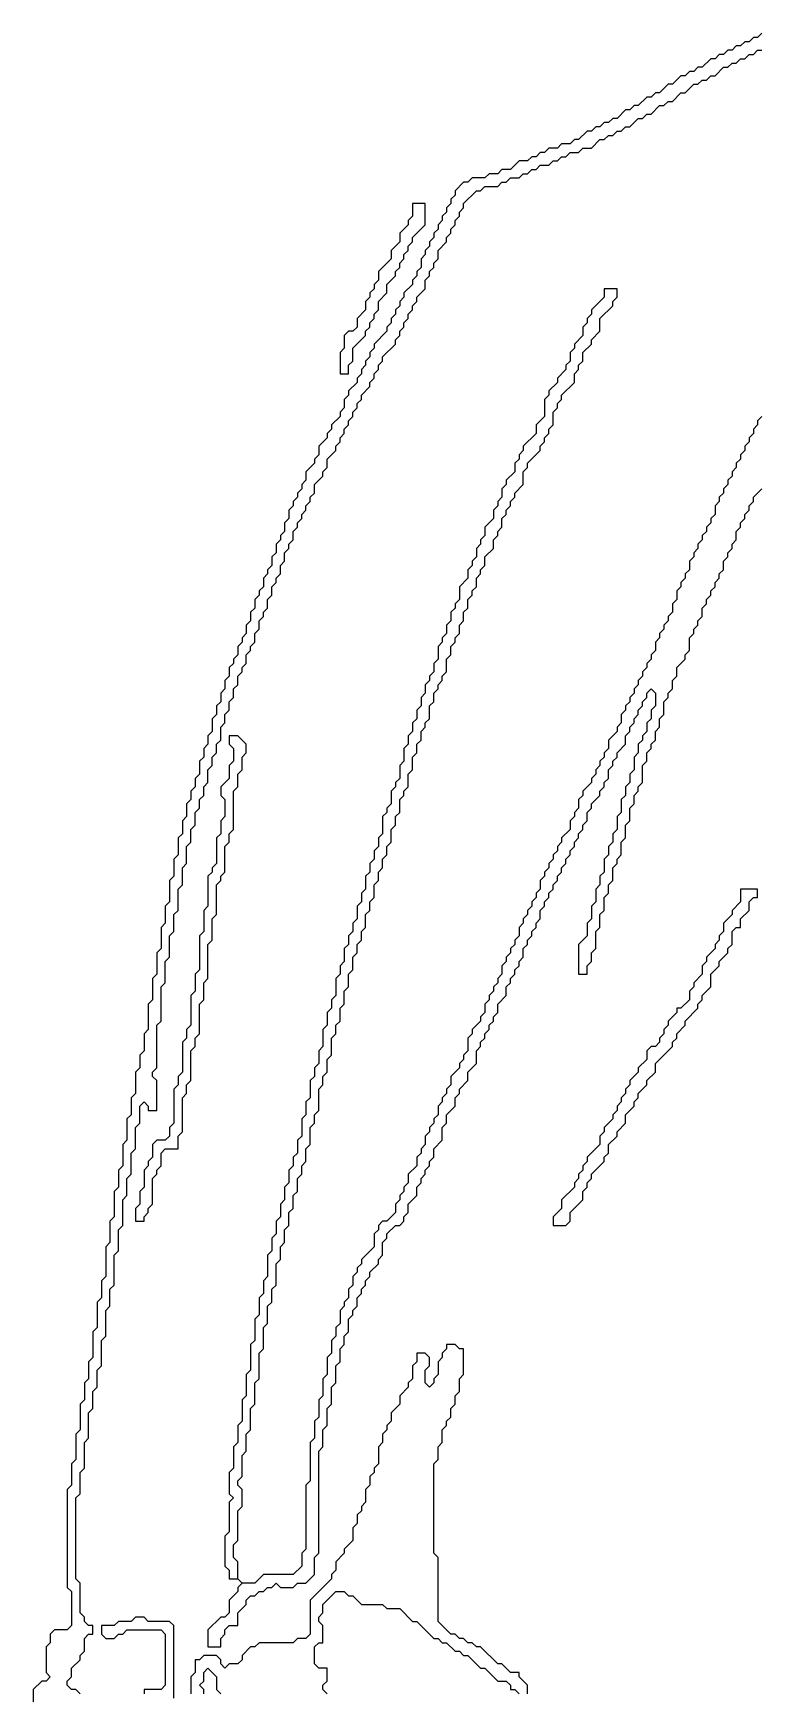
# Model space of a CAD drawing. Header units: metres. Extents: x 0 to 100, y 0 to 129.
# Drawn here: x 40.3 to 44.56, y 67.55 to 77.3 of the extents above; entities that cross this region are included whole.
import ezdxf

# ---------------------------------------------------------------- set-up
doc = ezdxf.new("R2010")
doc.units = ezdxf.units.M

msp = doc.modelspace()

# ---------------------------------------------------------------- linework, layer by layer
for points in [[(44.575, 77.3), (44.55, 77.275), (44.525, 77.275), (44.5, 77.25), (44.475, 77.25), (44.45, 77.225), (44.425, 77.225), (44.4, 77.2), (44.375, 77.2), (44.35, 77.175), (44.325, 77.175), (44.3, 77.15), (44.275, 77.15), (44.225, 77.1), (44.2, 77.1), (44.175, 77.075), (44.15, 77.075), (44.125, 77.05), (44.1, 77.05), (44.05, 77), (44.025, 77), (43.975, 76.95), (43.95, 76.95), (43.925, 76.925), (43.9, 76.925), (43.85, 76.875), (43.825, 76.875), (43.8, 76.85), (43.775, 76.85), (43.725, 76.8), (43.7, 76.8), (43.675, 76.775), (43.65, 76.775), (43.625, 76.75), (43.6, 76.75), (43.575, 76.725), (43.55, 76.725), (43.5, 76.675), (43.475, 76.675), (43.45, 76.65), (43.4, 76.65), (43.375, 76.625), (43.325, 76.625), (43.3, 76.6), (43.275, 76.6), (43.25, 76.575), (43.225, 76.575), (43.2, 76.55), (43.15, 76.55), (43.1, 76.5), (43.05, 76.5), (43.025, 76.475), (42.975, 76.475), (42.95, 76.45), (42.875, 76.45), (42.85, 76.425), (42.825, 76.425), (42.775, 76.375), (42.775, 76.35), (42.75, 76.325), (42.75, 76.3), (42.725, 76.275), (42.725, 76.25), (42.7, 76.225), (42.7, 76.2), (42.675, 76.175), (42.675, 76.15), (42.65, 76.125), (42.65, 76.1), (42.625, 76.075), (42.625, 76.05), (42.6, 76.025), (42.6, 76), (42.575, 75.975), (42.575, 75.925), (42.55, 75.9), (42.55, 75.875), (42.525, 75.85), (42.525, 75.825), (42.475, 75.775), (42.475, 75.75), (42.45, 75.725), (42.45, 75.7), (42.425, 75.675), (42.425, 75.65), (42.4, 75.625), (42.4, 75.6), (42.375, 75.575), (42.375, 75.55), (42.3, 75.475), (42.3, 75.45), (42.275, 75.425), (42.275, 75.4), (42.25, 75.375), (42.25, 75.35), (42.225, 75.325), (42.225, 75.3), (42.2, 75.275), (42.2, 75.25), (42.15, 75.2), (42.15, 75.175), (42.125, 75.15), (42.125, 75.1), (42.1, 75.075), (42.1, 75.05), (42.05, 75), (42.05, 74.975), (42.025, 74.95), (42.025, 74.925), (41.975, 74.875), (41.975, 74.825), (41.95, 74.8), (41.95, 74.775), (41.9, 74.725), (41.9, 74.675), (41.875, 74.65), (41.875, 74.625), (41.85, 74.6), (41.85, 74.575), (41.825, 74.55), (41.825, 74.525), (41.8, 74.5), (41.8, 74.45), (41.775, 74.425), (41.775, 74.375), (41.75, 74.35), (41.75, 74.325), (41.725, 74.3), (41.725, 74.25), (41.7, 74.225), (41.7, 74.175), (41.675, 74.15), (41.675, 74.125), (41.65, 74.1), (41.65, 74.05), (41.625, 74.025), (41.625, 74), (41.6, 73.975), (41.6, 73.925), (41.575, 73.9), (41.575, 73.85), (41.55, 73.825), (41.55, 73.775), (41.525, 73.75), (41.525, 73.725), (41.5, 73.7), (41.5, 73.65), (41.475, 73.625), (41.475, 73.6), (41.45, 73.575), (41.45, 73.525), (41.425, 73.5), (41.425, 73.45), (41.4, 73.425), (41.4, 73.375), (41.375, 73.35), (41.375, 73.3), (41.35, 73.275), (41.35, 73.2), (41.325, 73.175), (41.325, 73.125), (41.3, 73.1), (41.3, 73.05), (41.275, 73.025), (41.275, 72.95), (41.25, 72.925), (41.25, 72.875), (41.225, 72.85), (41.225, 72.8), (41.2, 72.775), (41.2, 72.7), (41.175, 72.675), (41.175, 72.6), (41.15, 72.575), (41.15, 72.475), (41.125, 72.45), (41.125, 72.35), (41.1, 72.325), (41.1, 72.2), (41.075, 72.175), (41.075, 72.075), (41.05, 72.05), (41.05, 71.925), (41.025, 71.9), (41.025, 71.775), (41, 71.75), (41, 71.625), (40.975, 71.6), (40.975, 71.45), (40.95, 71.425), (40.95, 71.325), (40.925, 71.3), (40.925, 71.225), (40.9, 71.2), (40.9, 71.075), (40.875, 71.05), (40.875, 70.95), (40.85, 70.925), (40.85, 70.8), (40.825, 70.775), (40.825, 70.65), (40.8, 70.625), (40.8, 70.525), (40.775, 70.5), (40.775, 70.35), (40.75, 70.325), (40.75, 70.2), (40.725, 70.175), (40.725, 70), (40.7, 69.975), (40.7, 69.875), (40.675, 69.85), (40.675, 69.7), (40.65, 69.675), (40.65, 69.525), (40.625, 69.5), (40.625, 69.4), (40.6, 69.375), (40.6, 69.275), (40.575, 69.25), (40.575, 69.1), (40.55, 69.075), (40.55, 68.925), (40.525, 68.9), (40.525, 68.775), (40.5, 68.75), (40.5, 68.175), (40.525, 68.15), (40.525, 67.95), (40.5, 67.925), (40.425, 67.925), (40.4, 67.9), (40.4, 67.85), (40.375, 67.825), (40.375, 67.675), (40.4, 67.65), (40.375, 67.625), (40.35, 67.625), (40.3, 67.575), (40.3, 67.475)], [(40.575, 67.55), (40.55, 67.575), (40.525, 67.575), (40.5, 67.6), (40.5, 67.625), (40.525, 67.65), (40.525, 67.7), (40.575, 67.75), (40.575, 67.775), (40.6, 67.8), (40.6, 67.875), (40.625, 67.9), (40.65, 67.9), (40.65, 67.95), (40.625, 67.95), (40.6, 67.975), (40.6, 68), (40.575, 68.025), (40.575, 68.2), (40.55, 68.225), (40.55, 68.7), (40.575, 68.725), (40.575, 68.85), (40.6, 68.875), (40.6, 69.025), (40.625, 69.05), (40.625, 69.2), (40.65, 69.225), (40.65, 69.325), (40.675, 69.35), (40.675, 69.45), (40.7, 69.475), (40.7, 69.625), (40.725, 69.65), (40.725, 69.8), (40.75, 69.825), (40.75, 69.925), (40.775, 69.95), (40.775, 70.125), (40.8, 70.15), (40.8, 70.275), (40.825, 70.3), (40.825, 70.45), (40.85, 70.475), (40.85, 70.575), (40.875, 70.6), (40.875, 70.725), (40.9, 70.75), (40.9, 70.875), (40.925, 70.9), (40.925, 71), (40.95, 71.025), (40.975, 71), (40.975, 70.975), (41.025, 70.975), (41.025, 71.15), (41, 71.175), (41, 71.2), (41.025, 71.225), (41.025, 71.475), (41.05, 71.5), (41.05, 71.7), (41.075, 71.725), (41.075, 71.85), (41.1, 71.875), (41.1, 72), (41.125, 72.025), (41.125, 72.125), (41.15, 72.15), (41.15, 72.275), (41.175, 72.3), (41.175, 72.4), (41.2, 72.425), (41.2, 72.525), (41.225, 72.55), (41.225, 72.625), (41.25, 72.65), (41.25, 72.725), (41.275, 72.75), (41.275, 72.8), (41.3, 72.825), (41.3, 72.875), (41.325, 72.9), (41.325, 72.975), (41.35, 73), (41.35, 73.05), (41.375, 73.075), (41.375, 73.125), (41.4, 73.15), (41.4, 73.225), (41.425, 73.25), (41.425, 73.3), (41.45, 73.325), (41.45, 73.375), (41.475, 73.4), (41.475, 73.45), (41.5, 73.475), (41.5, 73.525), (41.525, 73.55), (41.525, 73.575), (41.55, 73.6), (41.55, 73.65), (41.575, 73.675), (41.575, 73.7), (41.6, 73.725), (41.6, 73.775), (41.625, 73.8), (41.625, 73.85), (41.65, 73.875), (41.65, 73.9), (41.675, 73.925), (41.675, 73.975), (41.7, 74), (41.7, 74.05), (41.725, 74.075), (41.725, 74.1), (41.75, 74.125), (41.75, 74.175), (41.775, 74.2), (41.775, 74.25), (41.8, 74.275), (41.8, 74.3), (41.825, 74.325), (41.825, 74.375), (41.85, 74.4), (41.85, 74.425), (41.875, 74.45), (41.875, 74.475), (41.9, 74.5), (41.9, 74.525), (41.925, 74.55), (41.925, 74.575), (41.95, 74.6), (41.95, 74.65), (42, 74.7), (42, 74.725), (42.025, 74.75), (42.025, 74.8), (42.075, 74.85), (42.075, 74.875), (42.1, 74.9), (42.1, 74.925), (42.125, 74.95), (42.125, 74.975), (42.15, 75), (42.15, 75.025), (42.175, 75.05), (42.175, 75.075), (42.2, 75.1), (42.2, 75.125), (42.225, 75.15), (42.225, 75.175), (42.275, 75.225), (42.275, 75.25), (42.3, 75.275), (42.3, 75.3), (42.325, 75.325), (42.325, 75.35), (42.35, 75.375), (42.35, 75.4), (42.425, 75.475), (42.425, 75.5), (42.45, 75.525), (42.45, 75.55), (42.475, 75.575), (42.475, 75.6), (42.5, 75.625), (42.5, 75.65), (42.525, 75.675), (42.525, 75.7), (42.55, 75.725), (42.55, 75.75), (42.6, 75.8), (42.6, 75.85), (42.625, 75.875), (42.625, 75.9), (42.65, 75.925), (42.65, 75.95), (42.675, 75.975), (42.675, 76.025), (42.725, 76.075), (42.725, 76.1), (42.75, 76.125), (42.75, 76.15), (42.775, 76.175), (42.775, 76.2), (42.8, 76.225), (42.8, 76.25), (42.825, 76.275), (42.825, 76.3), (42.9, 76.375), (42.925, 76.375), (42.95, 76.4), (43.025, 76.4), (43.05, 76.425), (43.075, 76.425), (43.1, 76.45), (43.15, 76.45), (43.175, 76.475), (43.2, 76.475), (43.225, 76.5), (43.25, 76.5), (43.275, 76.525), (43.325, 76.525), (43.35, 76.55), (43.375, 76.55), (43.4, 76.575), (43.425, 76.575), (43.45, 76.6), (43.5, 76.6), (43.525, 76.625), (43.575, 76.625), (43.625, 76.675), (43.65, 76.675), (43.675, 76.7), (43.7, 76.7), (43.725, 76.725), (43.75, 76.725), (43.775, 76.75), (43.8, 76.75), (43.85, 76.8), (43.875, 76.8), (43.9, 76.825), (43.925, 76.825), (43.975, 76.875), (44, 76.875), (44.025, 76.9), (44.05, 76.9), (44.1, 76.95), (44.125, 76.95), (44.175, 77), (44.2, 77), (44.225, 77.025), (44.25, 77.025), (44.275, 77.05), (44.3, 77.05), (44.35, 77.1), (44.375, 77.1), (44.4, 77.125), (44.425, 77.125), (44.45, 77.15), (44.475, 77.15), (44.5, 77.175), (44.525, 77.175), (44.55, 77.2), (44.575, 77.2)], [(42.525, 76.3), (42.525, 76.225), (42.5, 76.2), (42.5, 76.175), (42.45, 76.125), (42.45, 76.075), (42.4, 76.025), (42.4, 75.975), (42.325, 75.9), (42.325, 75.85), (42.3, 75.825), (42.3, 75.8), (42.275, 75.775), (42.275, 75.75), (42.25, 75.725), (42.25, 75.675), (42.2, 75.625), (42.2, 75.575), (42.175, 75.55), (42.15, 75.55), (42.125, 75.525), (42.125, 75.45), (42.1, 75.425), (42.1, 75.3), (42.15, 75.3), (42.15, 75.35), (42.175, 75.375), (42.175, 75.45), (42.25, 75.525), (42.25, 75.55), (42.275, 75.575), (42.275, 75.6), (42.3, 75.625), (42.3, 75.65), (42.325, 75.675), (42.325, 75.725), (42.375, 75.775), (42.375, 75.825), (42.425, 75.875), (42.425, 75.9), (42.45, 75.925), (42.45, 75.95), (42.475, 75.975), (42.475, 76), (42.5, 76.025), (42.5, 76.05), (42.525, 76.075), (42.525, 76.1), (42.6, 76.175), (42.6, 76.3), (42.525, 76.3)], [(44.575, 75.05), (44.55, 75.025), (44.55, 75), (44.525, 74.975), (44.525, 74.95), (44.5, 74.925), (44.5, 74.9), (44.475, 74.875), (44.475, 74.85), (44.45, 74.825), (44.45, 74.8), (44.425, 74.775), (44.425, 74.75), (44.4, 74.725), (44.4, 74.7), (44.375, 74.675), (44.375, 74.65), (44.35, 74.625), (44.35, 74.6), (44.325, 74.575), (44.325, 74.55), (44.3, 74.525), (44.3, 74.475), (44.275, 74.45), (44.275, 74.425), (44.25, 74.4), (44.25, 74.375), (44.225, 74.35), (44.225, 74.325), (44.2, 74.3), (44.2, 74.275), (44.175, 74.25), (44.175, 74.225), (44.15, 74.2), (44.15, 74.15), (44.125, 74.125), (44.125, 74.1), (44.1, 74.075), (44.1, 74.05), (44.075, 74.025), (44.075, 73.975), (44.05, 73.95), (44.05, 73.9), (44.025, 73.875), (44.025, 73.85), (44, 73.825), (44, 73.8), (43.975, 73.775), (43.975, 73.75), (43.95, 73.725), (43.95, 73.675), (43.925, 73.65), (43.925, 73.625), (43.9, 73.6), (43.9, 73.575), (43.875, 73.55), (43.875, 73.525), (43.85, 73.5), (43.85, 73.475), (43.825, 73.45), (43.825, 73.425), (43.8, 73.4), (43.8, 73.375), (43.775, 73.35), (43.775, 73.325), (43.75, 73.3), (43.75, 73.25), (43.725, 73.225), (43.725, 73.2), (43.675, 73.15), (43.675, 73.1), (43.65, 73.075), (43.65, 73.05), (43.625, 73.025), (43.625, 73), (43.6, 72.975), (43.6, 72.95), (43.575, 72.925), (43.575, 72.9), (43.525, 72.85), (43.525, 72.825), (43.5, 72.8), (43.5, 72.75), (43.475, 72.725), (43.475, 72.7), (43.45, 72.675), (43.45, 72.625), (43.4, 72.575), (43.4, 72.55), (43.375, 72.525), (43.375, 72.5), (43.35, 72.475), (43.35, 72.45), (43.325, 72.425), (43.325, 72.4), (43.3, 72.375), (43.3, 72.35), (43.275, 72.325), (43.275, 72.275), (43.25, 72.25), (43.25, 72.225), (43.225, 72.2), (43.225, 72.175), (43.2, 72.15), (43.2, 72.125), (43.175, 72.1), (43.175, 72.075), (43.15, 72.05), (43.15, 72), (43.125, 71.975), (43.125, 71.95), (43.1, 71.925), (43.1, 71.9), (43.075, 71.875), (43.075, 71.85), (43.05, 71.825), (43.05, 71.775), (43.025, 71.75), (43.025, 71.725), (43, 71.7), (43, 71.675), (42.975, 71.65), (42.975, 71.625), (42.95, 71.6), (42.95, 71.55), (42.925, 71.525), (42.925, 71.5), (42.875, 71.45), (42.875, 71.425), (42.85, 71.4), (42.85, 71.325), (42.825, 71.3), (42.825, 71.275), (42.8, 71.25), (42.8, 71.225), (42.75, 71.175), (42.75, 71.125), (42.725, 71.1), (42.725, 71.075), (42.7, 71.05), (42.7, 71.025), (42.675, 71), (42.675, 70.95), (42.65, 70.925), (42.65, 70.9), (42.625, 70.875), (42.625, 70.85), (42.6, 70.825), (42.6, 70.775), (42.575, 70.75), (42.575, 70.725), (42.55, 70.7), (42.55, 70.65), (42.5, 70.6), (42.5, 70.55), (42.475, 70.525), (42.475, 70.5), (42.45, 70.475), (42.45, 70.45), (42.425, 70.425), (42.425, 70.375), (42.375, 70.325), (42.35, 70.325), (42.325, 70.3), (42.325, 70.275), (42.3, 70.25), (42.3, 70.175), (42.225, 70.1), (42.225, 70.075), (42.2, 70.05), (42.2, 70.025), (42.175, 70), (42.175, 69.95), (42.15, 69.925), (42.15, 69.875), (42.125, 69.85), (42.125, 69.825), (42.1, 69.8), (42.1, 69.725), (42.075, 69.7), (42.075, 69.65), (42.05, 69.625), (42.05, 69.55), (42.025, 69.525), (42.025, 69.425), (42, 69.4), (42, 69.3), (41.975, 69.275), (41.975, 69.175), (41.95, 69.15), (41.95, 69.05), (41.925, 69.025), (41.925, 68.8), (41.9, 68.775), (41.9, 68.4), (41.875, 68.375), (41.875, 68.3), (41.825, 68.25), (41.65, 68.25), (41.6, 68.2), (41.525, 68.2), (41.5, 68.225), (41.5, 68.325), (41.475, 68.35), (41.475, 68.425), (41.5, 68.45), (41.5, 68.625), (41.525, 68.65), (41.525, 68.75), (41.5, 68.775), (41.5, 68.8), (41.525, 68.825), (41.525, 68.95), (41.55, 68.975), (41.55, 69.075), (41.575, 69.1), (41.575, 69.225), (41.6, 69.25), (41.6, 69.375), (41.625, 69.4), (41.625, 69.55), (41.65, 69.575), (41.65, 69.7), (41.675, 69.725), (41.675, 69.825), (41.7, 69.85), (41.7, 69.925), (41.725, 69.95), (41.725, 70.075), (41.75, 70.1), (41.75, 70.175), (41.775, 70.2), (41.775, 70.275), (41.8, 70.3), (41.8, 70.375), (41.825, 70.4), (41.825, 70.475), (41.85, 70.5), (41.85, 70.575), (41.875, 70.6), (41.875, 70.65), (41.9, 70.675), (41.9, 70.75), (41.925, 70.775), (41.925, 70.875), (41.95, 70.9), (41.95, 70.95), (41.975, 70.975), (41.975, 71.1), (42, 71.125), (42, 71.175), (42.025, 71.2), (42.025, 71.275), (42.05, 71.3), (42.05, 71.4), (42.075, 71.425), (42.075, 71.475), (42.1, 71.5), (42.1, 71.575), (42.125, 71.6), (42.125, 71.675), (42.15, 71.7), (42.15, 71.775), (42.175, 71.8), (42.175, 71.875), (42.2, 71.9), (42.2, 71.95), (42.225, 71.975), (42.225, 72.025), (42.25, 72.05), (42.25, 72.125), (42.275, 72.15), (42.275, 72.2), (42.3, 72.225), (42.3, 72.3), (42.325, 72.325), (42.325, 72.375), (42.35, 72.4), (42.35, 72.45), (42.375, 72.475), (42.375, 72.525), (42.4, 72.55), (42.4, 72.625), (42.425, 72.65), (42.425, 72.7), (42.45, 72.725), (42.45, 72.8), (42.475, 72.825), (42.475, 72.85), (42.5, 72.875), (42.5, 72.95), (42.525, 72.975), (42.525, 73.05), (42.55, 73.075), (42.55, 73.125), (42.575, 73.15), (42.575, 73.2), (42.6, 73.225), (42.6, 73.25), (42.625, 73.275), (42.625, 73.35), (42.65, 73.375), (42.65, 73.425), (42.675, 73.45), (42.675, 73.475), (42.7, 73.5), (42.7, 73.525), (42.725, 73.55), (42.725, 73.625), (42.75, 73.65), (42.75, 73.7), (42.775, 73.725), (42.775, 73.75), (42.8, 73.775), (42.8, 73.825), (42.825, 73.85), (42.825, 73.9), (42.85, 73.925), (42.85, 73.975), (42.875, 74), (42.875, 74.025), (42.9, 74.05), (42.9, 74.1), (42.925, 74.125), (42.925, 74.15), (42.95, 74.175), (42.95, 74.225), (43, 74.275), (43, 74.325), (43.025, 74.35), (43.025, 74.375), (43.05, 74.4), (43.05, 74.45), (43.075, 74.475), (43.075, 74.5), (43.1, 74.525), (43.1, 74.55), (43.125, 74.575), (43.125, 74.6), (43.175, 74.65), (43.175, 74.725), (43.2, 74.75), (43.2, 74.775), (43.275, 74.85), (43.275, 74.875), (43.3, 74.9), (43.3, 74.925), (43.325, 74.95), (43.325, 74.975), (43.35, 75), (43.35, 75.075), (43.375, 75.1), (43.375, 75.125), (43.4, 75.15), (43.4, 75.175), (43.475, 75.25), (43.475, 75.3), (43.5, 75.325), (43.5, 75.35), (43.525, 75.375), (43.525, 75.425), (43.575, 75.475), (43.575, 75.5), (43.625, 75.55), (43.625, 75.625), (43.7, 75.7), (43.7, 75.725), (43.725, 75.75), (43.725, 75.8), (43.65, 75.8), (43.65, 75.75), (43.575, 75.675), (43.575, 75.65), (43.55, 75.625), (43.55, 75.6), (43.525, 75.575), (43.525, 75.525), (43.475, 75.475), (43.475, 75.45), (43.45, 75.425), (43.45, 75.375), (43.425, 75.35), (43.425, 75.325), (43.375, 75.275), (43.375, 75.25), (43.325, 75.2), (43.325, 75.175), (43.3, 75.15), (43.3, 75.05), (43.25, 75), (43.25, 74.95), (43.175, 74.875), (43.175, 74.85), (43.15, 74.825), (43.15, 74.8), (43.125, 74.775), (43.125, 74.725), (43.075, 74.675), (43.075, 74.65), (43.05, 74.625), (43.05, 74.575), (43.025, 74.55), (43.025, 74.525), (43, 74.5), (43, 74.45), (42.95, 74.4), (42.95, 74.35), (42.925, 74.325), (42.925, 74.3), (42.9, 74.275), (42.9, 74.225), (42.875, 74.2), (42.875, 74.175), (42.85, 74.15), (42.85, 74.1), (42.8, 74.05), (42.8, 73.975), (42.775, 73.95), (42.775, 73.925), (42.75, 73.9), (42.75, 73.85), (42.725, 73.825), (42.725, 73.775), (42.7, 73.75), (42.7, 73.725), (42.675, 73.7), (42.675, 73.625), (42.65, 73.6), (42.65, 73.55), (42.625, 73.525), (42.625, 73.5), (42.6, 73.475), (42.6, 73.425), (42.575, 73.4), (42.575, 73.35), (42.55, 73.325), (42.55, 73.275), (42.525, 73.25), (42.525, 73.2), (42.5, 73.175), (42.5, 73.125), (42.475, 73.1), (42.475, 73.025), (42.45, 73), (42.45, 72.925), (42.425, 72.9), (42.425, 72.875), (42.4, 72.85), (42.4, 72.775), (42.375, 72.75), (42.375, 72.725), (42.35, 72.7), (42.35, 72.6), (42.325, 72.575), (42.325, 72.525), (42.3, 72.5), (42.3, 72.45), (42.275, 72.425), (42.275, 72.375), (42.25, 72.35), (42.25, 72.275), (42.225, 72.25), (42.225, 72.2), (42.2, 72.175), (42.2, 72.1), (42.175, 72.075), (42.175, 72.025), (42.15, 72), (42.15, 71.95), (42.125, 71.925), (42.125, 71.85), (42.1, 71.825), (42.1, 71.775), (42.075, 71.75), (42.075, 71.65), (42.05, 71.625), (42.05, 71.575), (42.025, 71.55), (42.025, 71.475), (42, 71.45), (42, 71.35), (41.975, 71.325), (41.975, 71.25), (41.95, 71.225), (41.95, 71.175), (41.925, 71.15), (41.925, 71.05), (41.9, 71.025), (41.9, 70.95), (41.875, 70.925), (41.875, 70.825), (41.85, 70.8), (41.85, 70.725), (41.825, 70.7), (41.825, 70.65), (41.8, 70.625), (41.8, 70.55), (41.775, 70.525), (41.775, 70.45), (41.75, 70.425), (41.75, 70.35), (41.725, 70.325), (41.725, 70.25), (41.7, 70.225), (41.7, 70.15), (41.675, 70.125), (41.675, 70), (41.65, 69.975), (41.65, 69.9), (41.625, 69.875), (41.625, 69.775), (41.6, 69.75), (41.6, 69.625), (41.575, 69.6), (41.575, 69.45), (41.55, 69.425), (41.55, 69.3), (41.525, 69.275), (41.525, 69.15), (41.5, 69.125), (41.5, 69.025), (41.475, 69), (41.475, 68.875), (41.45, 68.85), (41.45, 68.725), (41.475, 68.7), (41.45, 68.675), (41.45, 68.5), (41.425, 68.475), (41.425, 68.3), (41.45, 68.275), (41.45, 68.225), (41.5, 68.225), (41.525, 68.2), (41.5, 68.175), (41.5, 68.15), (41.45, 68.1), (41.45, 68.025), (41.425, 68), (41.4, 68), (41.325, 67.925), (41.325, 67.825), (41.4, 67.825), (41.4, 67.875), (41.425, 67.9), (41.425, 67.925), (41.45, 67.95), (41.5, 67.95), (41.5, 68.025), (41.55, 68.075), (41.55, 68.1), (41.575, 68.125), (41.6, 68.125), (41.625, 68.15), (41.65, 68.15), (41.675, 68.175), (41.7, 68.175), (41.725, 68.2), (41.75, 68.175), (41.825, 68.175), (41.85, 68.2), (41.9, 68.2), (41.95, 68.25), (41.95, 68.35), (41.975, 68.375), (41.975, 68.975), (42, 69), (42, 69.1), (42.025, 69.125), (42.025, 69.225), (42.05, 69.25), (42.05, 69.35), (42.075, 69.375), (42.075, 69.475), (42.1, 69.5), (42.1, 69.575), (42.125, 69.6), (42.125, 69.65), (42.15, 69.675), (42.15, 69.75), (42.175, 69.775), (42.175, 69.8), (42.2, 69.825), (42.2, 69.875), (42.225, 69.9), (42.225, 69.925), (42.25, 69.95), (42.25, 69.975), (42.275, 70), (42.275, 70.025), (42.325, 70.075), (42.325, 70.1), (42.35, 70.125), (42.35, 70.2), (42.375, 70.225), (42.375, 70.25), (42.425, 70.3), (42.45, 70.3), (42.475, 70.325), (42.475, 70.35), (42.5, 70.375), (42.5, 70.425), (42.55, 70.475), (42.55, 70.525), (42.575, 70.55), (42.575, 70.575), (42.6, 70.6), (42.6, 70.625), (42.625, 70.65), (42.625, 70.675), (42.65, 70.7), (42.65, 70.75), (42.7, 70.8), (42.7, 70.875), (42.725, 70.9), (42.725, 70.95), (42.775, 71), (42.775, 71.05), (42.8, 71.075), (42.8, 71.1), (42.85, 71.15), (42.85, 71.2), (42.9, 71.25), (42.9, 71.325), (42.925, 71.35), (42.925, 71.375), (42.95, 71.4), (42.95, 71.425), (42.975, 71.45), (42.975, 71.475), (43, 71.5), (43, 71.525), (43.025, 71.55), (43.025, 71.6), (43.075, 71.65), (43.075, 71.7), (43.1, 71.725), (43.1, 71.75), (43.125, 71.775), (43.125, 71.8), (43.15, 71.825), (43.15, 71.85), (43.175, 71.875), (43.175, 71.925), (43.2, 71.95), (43.2, 71.975), (43.225, 72), (43.225, 72.025), (43.25, 72.05), (43.25, 72.075), (43.275, 72.1), (43.275, 72.15), (43.3, 72.175), (43.3, 72.2), (43.325, 72.225), (43.325, 72.25), (43.35, 72.275), (43.35, 72.3), (43.375, 72.325), (43.375, 72.35), (43.4, 72.375), (43.4, 72.4), (43.425, 72.425), (43.425, 72.45), (43.45, 72.475), (43.45, 72.5), (43.475, 72.525), (43.475, 72.55), (43.5, 72.575), (43.5, 72.6), (43.525, 72.625), (43.525, 72.65), (43.55, 72.675), (43.55, 72.725), (43.575, 72.75), (43.575, 72.775), (43.625, 72.825), (43.625, 72.85), (43.65, 72.875), (43.65, 72.9), (43.675, 72.925), (43.675, 72.975), (43.7, 73), (43.7, 73.025), (43.725, 73.05), (43.725, 73.075), (43.775, 73.125), (43.775, 73.175), (43.8, 73.2), (43.8, 73.225), (43.825, 73.25), (43.825, 73.275), (43.85, 73.3), (43.85, 73.325), (43.875, 73.35), (43.875, 73.375), (43.9, 73.4), (43.9, 73.425), (43.925, 73.45), (43.95, 73.425), (43.95, 73.35), (43.925, 73.325), (43.925, 73.275), (43.9, 73.25), (43.9, 73.2), (43.875, 73.175), (43.875, 73.15), (43.85, 73.125), (43.85, 73.075), (43.825, 73.05), (43.825, 72.975), (43.8, 72.95), (43.8, 72.9), (43.775, 72.875), (43.775, 72.825), (43.75, 72.8), (43.75, 72.725), (43.725, 72.7), (43.725, 72.625), (43.7, 72.6), (43.7, 72.55), (43.675, 72.525), (43.675, 72.475), (43.65, 72.45), (43.65, 72.375), (43.625, 72.35), (43.625, 72.3), (43.6, 72.275), (43.6, 72.2), (43.575, 72.175), (43.575, 72.1), (43.55, 72.075), (43.55, 72), (43.5, 71.95), (43.5, 71.775), (43.55, 71.775), (43.55, 71.825), (43.575, 71.85), (43.575, 71.9), (43.6, 71.925), (43.6, 72.025), (43.625, 72.05), (43.625, 72.125), (43.65, 72.15), (43.65, 72.225), (43.675, 72.25), (43.675, 72.3), (43.7, 72.325), (43.7, 72.4), (43.725, 72.425), (43.725, 72.45), (43.75, 72.475), (43.75, 72.55), (43.775, 72.575), (43.775, 72.65), (43.8, 72.675), (43.8, 72.75), (43.825, 72.775), (43.825, 72.825), (43.85, 72.85), (43.85, 72.875), (43.875, 72.9), (43.875, 73), (43.9, 73.025), (43.9, 73.075), (43.925, 73.1), (43.925, 73.125), (43.95, 73.15), (43.95, 73.2), (43.975, 73.225), (43.975, 73.275), (44, 73.3), (44, 73.375), (44.025, 73.4), (44.025, 73.425), (44.05, 73.45), (44.05, 73.5), (44.075, 73.525), (44.075, 73.575), (44.125, 73.625), (44.125, 73.65), (44.15, 73.675), (44.15, 73.75), (44.175, 73.775), (44.175, 73.8), (44.2, 73.825), (44.2, 73.85), (44.225, 73.875), (44.225, 73.925), (44.25, 73.95), (44.25, 73.975), (44.275, 74), (44.275, 74.025), (44.3, 74.05), (44.3, 74.075), (44.325, 74.1), (44.325, 74.125), (44.35, 74.15), (44.35, 74.2), (44.375, 74.225), (44.375, 74.25), (44.4, 74.275), (44.4, 74.3), (44.425, 74.325), (44.425, 74.375), (44.45, 74.4), (44.45, 74.425), (44.475, 74.45), (44.475, 74.475), (44.5, 74.5), (44.5, 74.525), (44.525, 74.55), (44.525, 74.575), (44.575, 74.625)], [(41.45, 73.175), (41.45, 73.125), (41.475, 73.1), (41.475, 73.025), (41.45, 73), (41.45, 72.925), (41.4, 72.875), (41.4, 72.825), (41.425, 72.8), (41.425, 72.7), (41.4, 72.675), (41.4, 72.6), (41.375, 72.575), (41.375, 72.425), (41.35, 72.4), (41.35, 72.375), (41.325, 72.35), (41.325, 72.175), (41.3, 72.15), (41.3, 72.025), (41.275, 72), (41.275, 71.8), (41.25, 71.775), (41.25, 71.675), (41.225, 71.65), (41.225, 71.475), (41.2, 71.45), (41.2, 71.4), (41.175, 71.375), (41.175, 71.2), (41.15, 71.175), (41.15, 71.125), (41.125, 71.1), (41.125, 70.9), (41.1, 70.875), (41.1, 70.825), (41.075, 70.8), (41.025, 70.8), (41, 70.775), (41, 70.7), (40.975, 70.675), (40.975, 70.65), (40.95, 70.625), (40.95, 70.525), (40.925, 70.5), (40.925, 70.425), (40.9, 70.4), (40.9, 70.325), (40.95, 70.325), (40.95, 70.35), (40.975, 70.375), (40.975, 70.4), (41, 70.425), (41, 70.575), (41.025, 70.6), (41.025, 70.625), (41.05, 70.65), (41.05, 70.725), (41.075, 70.75), (41.15, 70.75), (41.15, 70.825), (41.175, 70.85), (41.175, 71.05), (41.2, 71.075), (41.2, 71.125), (41.225, 71.15), (41.225, 71.325), (41.25, 71.35), (41.25, 71.4), (41.275, 71.425), (41.275, 71.6), (41.3, 71.625), (41.3, 71.725), (41.325, 71.75), (41.325, 71.95), (41.35, 71.975), (41.35, 72.1), (41.375, 72.125), (41.375, 72.3), (41.4, 72.325), (41.4, 72.35), (41.425, 72.375), (41.425, 72.525), (41.45, 72.55), (41.45, 72.6), (41.475, 72.625), (41.475, 72.85), (41.5, 72.875), (41.5, 72.95), (41.525, 72.975), (41.525, 73.05), (41.55, 73.075), (41.55, 73.125), (41.5, 73.175), (41.45, 73.175)], [(44.45, 72.275), (44.45, 72.2), (44.4, 72.15), (44.4, 72.125), (44.35, 72.075), (44.35, 72.025), (44.325, 72), (44.325, 71.975), (44.3, 71.95), (44.3, 71.925), (44.25, 71.875), (44.25, 71.85), (44.225, 71.825), (44.225, 71.775), (44.175, 71.725), (44.175, 71.7), (44.15, 71.675), (44.15, 71.625), (44.1, 71.575), (44.075, 71.575), (44.075, 71.55), (44.025, 71.5), (44.025, 71.475), (44, 71.45), (44, 71.425), (43.975, 71.4), (43.975, 71.375), (43.95, 71.35), (43.925, 71.35), (43.9, 71.325), (43.9, 71.275), (43.85, 71.225), (43.85, 71.2), (43.8, 71.15), (43.8, 71.125), (43.775, 71.1), (43.775, 71.075), (43.75, 71.05), (43.75, 71.025), (43.725, 71), (43.725, 70.975), (43.7, 70.95), (43.7, 70.925), (43.65, 70.875), (43.65, 70.85), (43.625, 70.825), (43.625, 70.775), (43.55, 70.7), (43.55, 70.675), (43.525, 70.65), (43.525, 70.625), (43.5, 70.6), (43.5, 70.575), (43.475, 70.55), (43.475, 70.525), (43.4, 70.45), (43.4, 70.4), (43.35, 70.35), (43.35, 70.3), (43.425, 70.3), (43.45, 70.325), (43.45, 70.375), (43.525, 70.45), (43.525, 70.5), (43.55, 70.525), (43.55, 70.55), (43.575, 70.575), (43.575, 70.6), (43.65, 70.675), (43.65, 70.7), (43.675, 70.725), (43.675, 70.775), (43.725, 70.825), (43.725, 70.85), (43.775, 70.9), (43.775, 70.95), (43.825, 71), (43.825, 71.025), (43.85, 71.05), (43.85, 71.075), (43.9, 71.125), (43.9, 71.15), (43.95, 71.2), (43.95, 71.25), (44.05, 71.35), (44.05, 71.375), (44.075, 71.4), (44.075, 71.425), (44.125, 71.475), (44.125, 71.5), (44.2, 71.575), (44.2, 71.6), (44.225, 71.625), (44.225, 71.65), (44.275, 71.7), (44.275, 71.775), (44.325, 71.825), (44.325, 71.85), (44.375, 71.9), (44.375, 71.925), (44.4, 71.95), (44.4, 72.025), (44.425, 72.05), (44.45, 72.05), (44.45, 72.1), (44.5, 72.15), (44.5, 72.2), (44.525, 72.225), (44.55, 72.225), (44.55, 72.275), (44.45, 72.275)], [(43.2, 67.55), (43.2, 67.6), (43.15, 67.65), (43.15, 67.675), (43.1, 67.675), (43.05, 67.725), (43.025, 67.725), (42.925, 67.825), (42.9, 67.825), (42.875, 67.85), (42.85, 67.85), (42.825, 67.875), (42.8, 67.875), (42.775, 67.9), (42.75, 67.9), (42.675, 67.975), (42.675, 68.35), (42.65, 68.375), (42.65, 68.9), (42.675, 68.925), (42.675, 69), (42.7, 69.025), (42.7, 69.1), (42.725, 69.125), (42.725, 69.15), (42.75, 69.175), (42.75, 69.225), (42.775, 69.25), (42.775, 69.3), (42.8, 69.325), (42.8, 69.4), (42.825, 69.425), (42.825, 69.575), (42.8, 69.575), (42.775, 69.6), (42.725, 69.6), (42.725, 69.575), (42.7, 69.55), (42.7, 69.525), (42.675, 69.5), (42.675, 69.425), (42.65, 69.4), (42.65, 69.375), (42.625, 69.35), (42.6, 69.375), (42.6, 69.45), (42.625, 69.475), (42.625, 69.525), (42.6, 69.55), (42.55, 69.55), (42.55, 69.5), (42.525, 69.475), (42.525, 69.4), (42.5, 69.375), (42.5, 69.35), (42.45, 69.3), (42.45, 69.25), (42.4, 69.2), (42.4, 69.15), (42.375, 69.125), (42.375, 69.1), (42.35, 69.075), (42.35, 69.025), (42.325, 69), (42.325, 68.9), (42.3, 68.875), (42.3, 68.85), (42.275, 68.825), (42.275, 68.775), (42.25, 68.75), (42.25, 68.675), (42.225, 68.65), (42.225, 68.625), (42.2, 68.6), (42.2, 68.55), (42.175, 68.525), (42.175, 68.45), (42.125, 68.4), (42.125, 68.375), (42.075, 68.325), (42.075, 68.275), (42.05, 68.25), (42.05, 68.225), (41.925, 68.1), (41.925, 67.9), (41.9, 67.875), (41.85, 67.875), (41.825, 67.85), (41.625, 67.85), (41.6, 67.825), (41.575, 67.825), (41.525, 67.775), (41.525, 67.75), (41.5, 67.725), (41.45, 67.725), (41.425, 67.7), (41.4, 67.725), (41.4, 67.75), (41.375, 67.775), (41.3, 67.775), (41.275, 67.75), (41.25, 67.75), (41.25, 67.675), (41.225, 67.65), (41.225, 67.55)], [(42.025, 67.55), (42, 67.575), (42, 67.6), (42.025, 67.625), (42.025, 67.7), (41.975, 67.7), (41.95, 67.725), (41.95, 67.825), (41.975, 67.85), (42, 67.85), (42, 67.95), (41.975, 67.975), (41.975, 68), (42, 68.025), (42, 68.075), (42.075, 68.15), (42.125, 68.15), (42.15, 68.125), (42.175, 68.125), (42.225, 68.075), (42.35, 68.075), (42.375, 68.05), (42.45, 68.05), (42.525, 67.975), (42.55, 67.975), (42.65, 67.875), (42.675, 67.875), (42.7, 67.85), (42.725, 67.85), (42.775, 67.8), (42.8, 67.8), (42.825, 67.775), (42.85, 67.775), (42.925, 67.7), (42.95, 67.7), (43.025, 67.625), (43.075, 67.625), (43.1, 67.6), (43.1, 67.575), (43.125, 67.575), (43.15, 67.55)], [(41.125, 67.525), (41.125, 67.95), (41.1, 67.975), (40.975, 67.975), (40.95, 68), (40.9, 68), (40.875, 67.975), (40.8, 67.975), (40.775, 67.95), (40.7, 67.95), (40.7, 67.9), (40.725, 67.875), (40.775, 67.875), (40.8, 67.9), (40.825, 67.9), (40.85, 67.925), (41.05, 67.925), (41.075, 67.9), (41.075, 67.6), (41.05, 67.575), (40.95, 67.575), (40.95, 67.55)], [(41.3, 67.55), (41.3, 67.575), (41.275, 67.6), (41.3, 67.625), (41.3, 67.675), (41.325, 67.7), (41.375, 67.65), (41.375, 67.575), (41.4, 67.55)]]:
    msp.add_lwpolyline(points)

doc.saveas('drawing.dxf')
